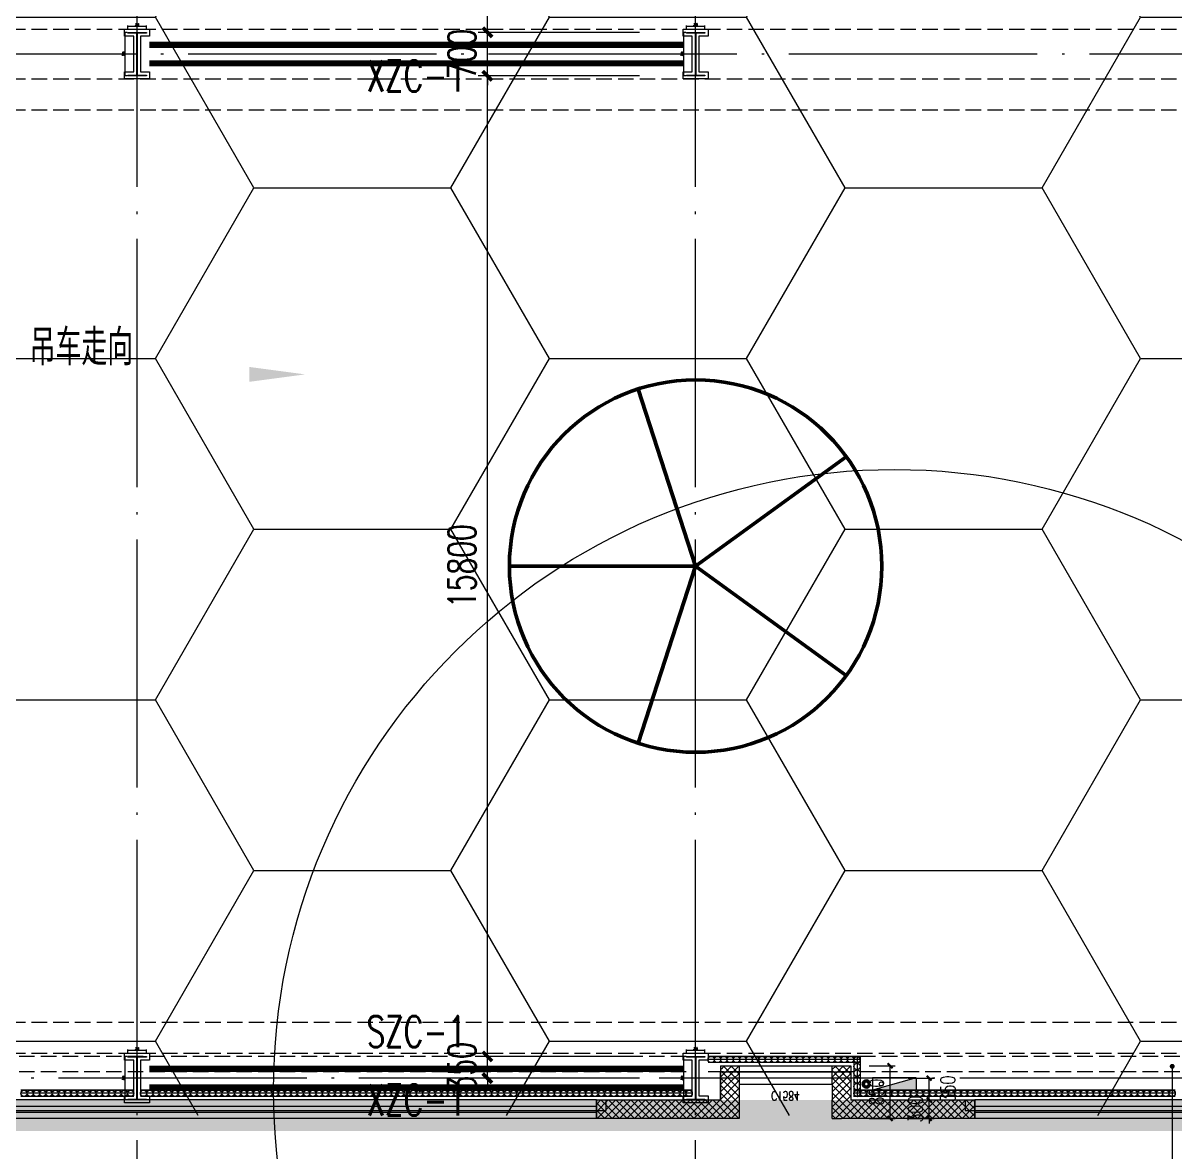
# Model space of a CAD drawing. Extents: x -821772 to -21949, y 506164 to 1049594.
# Drawn here: x -184691 to -166131, y 638880 to 657070 of the extents above; entities that cross this region are included whole.
import ezdxf
from ezdxf.enums import TextEntityAlignment as Align
from ezdxf.xclip import XClip

# ---------------------------------------------------------------- set-up
doc = ezdxf.new("R2010")
doc.units = 0
doc.header["$LTSCALE"] = 1000
doc.header["$MEASUREMENT"] = 0
doc.header["$XCLIPFRAME"] = 2
for name, pattern in [('10平面20250807_t3$0$CENTER', [2, 1.25, -0.25, 0.25, -0.25]), ('10平面20250807_t3$0$DASH', [0.35, 0.25, -0.1]), ('10平面20250807_t3$0$DOTE', [2.42, 2, -0.2, 0.02, -0.2]), ('DASH', [0.35, 0.25, -0.1])]:
    doc.linetypes.add(name, pattern=pattern)
doc.layers.get('Defpoints').update_dxf_attribs({"color": 210})
for name, color, linetype, lineweight in [('1-防火分区线', 201, 'DASH', 50), ('10平面20250807_t3$0$LG-ZF消防', 1, 'Continuous', 60), ('10平面20250807_t3$0$THIN', 8, 'Continuous', 0), ('10平面20250807_t3$0$柱间支撑', 8, '10平面20250807_t3$0$CENTER', 0)]:
    doc.layers.add(name, color=color, linetype=linetype, lineweight=lineweight)
for name, color, linetype in [('10平面20250807_t3$0$A-AXIS-DOTE', 8, '10平面20250807_t3$0$DOTE'), ('10平面20250807_t3$0$A-AXIS-DP', 8, 'Continuous'), ('10平面20250807_t3$0$A-AXIS-SYMB', 8, 'Continuous'), ('10平面20250807_t3$0$A-HATCH-2', 8, 'Continuous'), ('10平面20250807_t3$0$A-HRAIL', 8, 'Continuous'), ('10平面20250807_t3$0$A-LIN-V', 8, 'Continuous'), ('10平面20250807_t3$0$A-SFCE', 8, 'Continuous'), ('10平面20250807_t3$0$A-WINDOW', 8, 'Continuous'), ('10平面20250807_t3$0$AS-COLN', 8, 'Continuous'), ('10平面20250807_t3$0$AS-WALL', 8, 'Continuous'), ('10平面20250807_t3$0$AS-结构边线层', 8, 'Continuous'), ('10平面20250807_t3$0$DIM_SYMB', 8, 'Continuous'), ('10平面20250807_t3$0$PUB_HATCH', 8, 'Continuous'), ('10平面20250807_t3$0$PUB_TEXT', 8, 'Continuous'), ('10平面20250807_t3$0$SB_ZF消火栓', 10, 'Continuous'), ('10平面20250807_t3$0$建-窗', 8, 'Continuous'), ('10平面20250807_t3$0$建-箭头', 8, 'Continuous'), ('10平面20250807_t3$0$建-门窗编号', 8, 'Continuous'), ('PUB_HATCH', 8, 'Continuous')]:
    doc.layers.add(name, color=color, linetype=linetype)
doc.styles.add('10平面20250807_t3$0$_TCH_DIM_T3', font='SIMPLEX', dxfattribs={"width": 0.705882, "bigfont": 'GBCBIG'})
doc.styles.add('10平面20250807_t3$0$A-STANDARD', font='SIMPLEX', dxfattribs={"bigfont": 'GBCBIG'})
doc.styles.add('10平面20250807_t3$0$A-WIN-LABEL', font='SIMPLEX', dxfattribs={"bigfont": 'GBCBIG'})
doc.styles.add('10平面20250807_t3$0$TSSD_Rein', font='tj-romans1.shx', dxfattribs={"width": 0.7, "bigfont": 'tj-hztxt.shx'})
doc.dimstyles.new('10平面20250807_t3$0$_TCH_ARCH&&10', dxfattribs={"dimtxt": 29.75, "dimasz": 10, "dimexe": 10, "dimexo": 10, "dimgap": 12.625, "dimtad": 1, "dimdec": 0, "dimzin": 0, "dimdsep": 46, "dimtxsty": '10平面20250807_t3$0$_TCH_DIM_T3', "dimblk": '10平面20250807_t3$0$_ArchTick', "dimcen": 0.09, "dimclrt": 7, "dimazin": 2, "dimtfac": 1, "dimtdec": 0, "dimtix": 1, "dimtmove": 2, "dimatfit": 3, "dimfxl": 0, "dimtolj": 1, "dimtzin": 0, "dimarcsym": 0})
doc.dimstyles.new('10平面20250807_t3$0$_TCH_ARCH&&150', dxfattribs={"dimtxt": 446.25, "dimasz": 150, "dimexe": 150, "dimexo": 150, "dimgap": 189.375, "dimtad": 1, "dimdec": 0, "dimzin": 0, "dimdsep": 46, "dimtxsty": '10平面20250807_t3$0$_TCH_DIM_T3', "dimblk": '10平面20250807_t3$0$_ArchTick', "dimcen": 0.09, "dimclrt": 7, "dimazin": 2, "dimtfac": 1, "dimtdec": 0, "dimtix": 1, "dimtmove": 2, "dimatfit": 3, "dimfxl": 0, "dimtolj": 1, "dimtzin": 0, "dimarcsym": 0})
doc.dimstyles.new('10平面20250807_t3$0$_TCH_ARCH&&80', dxfattribs={"dimtxt": 238, "dimasz": 80, "dimexe": 80, "dimexo": 80, "dimgap": 101, "dimtad": 1, "dimdec": 0, "dimzin": 0, "dimdsep": 46, "dimtxsty": '10平面20250807_t3$0$_TCH_DIM_T3', "dimblk": '10平面20250807_t3$0$_ArchTick', "dimcen": 0.09, "dimclrt": 7, "dimazin": 2, "dimtfac": 1, "dimtdec": 0, "dimtix": 1, "dimtmove": 2, "dimatfit": 3, "dimfxl": 0, "dimtolj": 1, "dimtzin": 0, "dimarcsym": 0})
pattern_1 = [(45, (60, 0), (-60.000061, 60.000061), []), (135, (60, 0), (-60.000061, -60.000061), [])]

# ---------------------------------------------------------------- blocks, each defined once
blk = doc.blocks.new('10平面20250807_t3$0$dote')
at = {"layer": '10平面20250807_t3$0$A-AXIS-DOTE', "ltscale": 2}
for p, q in [((37882.2, -169748.9), (37882.2, -75950)), ((46882.2, -169748.9), (46882.2, -75950)), ((100786.4, -148250), (-75513.6, -148250)), ((98696.4, -164750), (-75513.6, -164750))]:
    blk.add_line(p, q, dxfattribs=at)
blk = doc.blocks.new('10平面20250807_t3$0$WINDOW2DLIB$DYNSTYLE$00000005')
at = {"color": 0}
for points in [[(-0.5, 0.5), (-0.5, -0.5)], [(-0.5, 0.5), (0.5, 0.5)], [(0.5, -0.5), (0.5, 0.5)], [(0.5, 0.16667), (-0.5, 0.16667)], [(0.5, -0.16667), (-0.5, -0.16667)], [(-0.5, -0.5), (0.5, -0.5)]]:
    blk.add_lwpolyline(points, dxfattribs=at)
blk = doc.blocks.new('10平面20250807_t3$0$42343243')
at = {"layer": '10平面20250807_t3$0$PUB_HATCH'}
h = blk.add_hatch(dxfattribs=at)
h.set_pattern_fill('多孔材料', color=256, scale=30, style=0)
h.set_pattern_definition(pattern_1)
h.paths.add_polyline_path([(-173154, 1223170), (-175454, 1223170), (-175454, 1222870), (-173454, 1222870)])
h = blk.add_hatch(dxfattribs=at)
h.set_pattern_fill('多孔材料', color=256, scale=30, style=0)
h.set_pattern_definition(pattern_1)
h.paths.add_polyline_path([(-173454, 1222320), (-173154, 1222620), (-173154, 1223170), (-173454, 1222870)])
h = blk.add_hatch(dxfattribs=at)
h.set_pattern_fill('多孔材料', color=256, scale=30, style=0)
h.set_pattern_definition(pattern_1)
h.paths.add_polyline_path([(-171654, 1222870), (-171504, 1222970), (-171504, 1223170), (-171654, 1223170)])
h = blk.add_hatch(dxfattribs=at)
h.set_pattern_fill('多孔材料', color=256, scale=30, style=0)
h.set_pattern_definition(pattern_1)
h.paths.add_polyline_path([(-171354, 1222870), (-169354, 1222870), (-169354, 1223170), (-171504, 1223170), (-171504, 1222970)])
h = blk.add_hatch(dxfattribs=at)
h.set_pattern_fill('多孔材料', color=256, scale=30, style=0)
h.set_pattern_definition(pattern_1)
h.paths.add_polyline_path([(-171654, 1222620), (-171354, 1222320), (-171354, 1222870), (-171504, 1222970), (-171654, 1222870)])
h = blk.add_hatch(dxfattribs=at)
h.set_pattern_fill('多孔材料', color=256, scale=30, style=0)
h.set_pattern_definition(pattern_1)
h.paths.add_polyline_path([(-173454, 1222320), (-173154, 1222320), (-173154, 1222620)])
h = blk.add_hatch(dxfattribs=at)
h.set_pattern_fill('多孔材料', color=256, scale=30, style=0)
h.set_pattern_definition(pattern_1)
h.paths.add_polyline_path([(-171654, 1222620), (-171654, 1222320), (-171354, 1222320)])
at = {"layer": '10平面20250807_t3$0$AS-WALL'}
for p, q in [((-173154, 1223170), (-175454, 1223170)), ((-175454, 1223170), (-175454, 1222870)), ((-173154, 1222620), (-173154, 1223170)), ((-171654, 1223170), (-171504, 1223170)), ((-171654, 1223170), (-171654, 1222870)), ((-169354, 1223170), (-171504, 1223170)), ((-169354, 1222870), (-169354, 1223170)), ((-175454, 1222870), (-173454, 1222870)), ((-173454, 1222320), (-173454, 1222870)), ((-171654, 1222870), (-171654, 1222870)), ((-171654, 1222620), (-171654, 1222870)), ((-171354, 1222320), (-171354, 1222870)), ((-171354, 1222870), (-169354, 1222870)), ((-173154, 1222320), (-173154, 1222620)), ((-171654, 1222620), (-171654, 1222320)), ((-173454, 1222320), (-173154, 1222320)), ((-171654, 1222320), (-171354, 1222320))]:
    blk.add_line(p, q, dxfattribs=at)
at = {"layer": '10平面20250807_t3$0$建-窗', "xscale": -20900, "yscale": -300, "zscale": 300, "rotation": 359.9999999994913}
blk.add_blockref('10平面20250807_t3$0$WINDOW2DLIB$DYNSTYLE$00000005', (-185904, 1223020), dxfattribs=at)
at = {"layer": '10平面20250807_t3$0$建-窗'}
ref = blk.add_blockref('10平面20250807_t3$0$WINDOW2DLIB$DYNSTYLE$00000005', (-162754, 1223020), dxfattribs=dict(at, xscale=-13200, yscale=-300, zscale=300, rotation=359.9999999996728))
ref.add_attrib('A', 'C13224', (-163034, 1223521), dxfattribs={"layer": '10平面20250807_t3$0$建-门窗编号', "ltscale": 500, "height": 148.8, "style": '10平面20250807_t3$0$A-WIN-LABEL', "width": 0.705882})
ref = blk.add_blockref('10平面20250807_t3$0$WINDOW2DLIB$DYNSTYLE$00000005', (-172404, 1222470), dxfattribs=dict(at, xscale=-1500, yscale=300, zscale=300, rotation=179.9999999999555))
ref.add_attrib('A', 'C1584', (-172634, 1222733), dxfattribs={"layer": '10平面20250807_t3$0$建-门窗编号', "ltscale": 500, "height": 148.8, "rotation": 360, "style": '10平面20250807_t3$0$A-WIN-LABEL', "width": 0.705882})
blk = doc.blocks.new('10平面20250807_t3$0$43243')
at = {"layer": '10平面20250807_t3$0$AS-结构边线层'}
blk.add_lwpolyline([(-210494, 639720), (-200454, 639720), (-200454, 640170), (-198354, 640170), (-198354, 639720), (-196514, 639720), (-196514, 639550), (-175294, 639550), (-175294, 639720), (-173454, 639720), (-173454, 640170), (-171354, 640170), (-171354, 639720), (-169514, 639720), (-169514, 639550), (-155994, 639550), (-155994, 639720), (-146454, 639720)], dxfattribs=at)
blk = doc.blocks.new('10平面20250807_t3$0$3243243')
at = {"layer": '10平面20250807_t3$0$A-AXIS-SYMB'}
blk.add_line((-166175.8, 640260), (-166175.8, 637420), dxfattribs=at)
at = {"layer": '10平面20250807_t3$0$A-AXIS-SYMB', "const_width": 40}
blk.add_lwpolyline([(-166175.8, 640280, 1), (-166175.8, 640240, 1)], format="xyb", close=True, dxfattribs=at)
at = {"layer": '10平面20250807_t3$0$A-SFCE', "linetype": '10平面20250807_t3$0$DASH'}
for p, q in [((-174004.2, 640420), (-191704.2, 640420)), ((-174004.2, 640170), (-191704.2, 640170))]:
    blk.add_line(p, q, dxfattribs=at)
at = {"layer": '10平面20250807_t3$0$A-SFCE', "color": 2, "linetype": '10平面20250807_t3$0$DASH'}
for p, q in [((-165004.2, 640420), (-173704.2, 640420)), ((-165004.2, 640170), (-173704.2, 640170))]:
    blk.add_line(p, q, dxfattribs=at)
blk = doc.blocks.new('10平面20250807_t3$0$_ArchTick')
at = {"color": 0, "linetype": 'ByBlock', "const_width": 0.4}
blk.add_lwpolyline([(-0.5, -0.5), (0.5, 0.5)], dxfattribs=at)
blk = doc.blocks.new('*D10488')
at = {"layer": '10平面20250807_t3$0$A-AXIS-DP', "color": 0, "lineweight": -2}
for p, q in [((-195790, 766880), (-195790, 766929)), ((-195790, 766919), (-195490, 766919)), ((-195490, 766880), (-195490, 766929))]:
    blk.add_line(p, q, dxfattribs=at)
at = {"layer": 'Defpoints', "color": 0}
for p in [(-195490, 766919), (-195790, 766870), (-195490, 766870)]:
    blk.add_point(p, dxfattribs=at)
at = {"layer": '10平面20250807_t3$0$A-AXIS-DP', "color": 0, "lineweight": -2, "xscale": 10, "yscale": 10, "zscale": 10, "rotation": 180}
blk.add_blockref('10平面20250807_t3$0$_ArchTick', (-195790, 766919), dxfattribs=at)
at = {"layer": '10平面20250807_t3$0$A-AXIS-DP', "color": 0, "lineweight": -2, "xscale": 10, "yscale": 10, "zscale": 10}
blk.add_blockref('10平面20250807_t3$0$_ArchTick', (-195490, 766919), dxfattribs=at)
at = {"layer": '10平面20250807_t3$0$A-AXIS-DP', "color": 7, "insert": (-195640, 766946), "char_height": 29.8, "attachment_point": 5, "style": '10平面20250807_t3$0$_TCH_DIM_T3'}
blk.add_mtext('\\A1;300', dxfattribs=at)
blk = doc.blocks.new('*D10489')
at = {"layer": '10平面20250807_t3$0$A-AXIS-DP', "color": 0, "lineweight": -2}
for p, q in [((-195800, 766820), (-195841, 766820)), ((-195831, 766120), (-195831, 766820)), ((-195800, 766120), (-195841, 766120))]:
    blk.add_line(p, q, dxfattribs=at)
at = {"layer": 'Defpoints', "color": 0}
for p in [(-195831, 766820), (-195790, 766820), (-195790, 766120)]:
    blk.add_point(p, dxfattribs=at)
at = {"layer": '10平面20250807_t3$0$A-AXIS-DP', "color": 0, "lineweight": -2, "xscale": 10, "yscale": 10, "zscale": 10}
for p, rotation in [((-195831, 766820), 90), ((-195831, 766120), 270)]:
    blk.add_blockref('10平面20250807_t3$0$_ArchTick', p, dxfattribs=dict(at, rotation=rotation))
at = {"layer": '10平面20250807_t3$0$A-AXIS-DP', "color": 7, "insert": (-195859, 766470), "char_height": 29.8, "attachment_point": 5, "rotation": 90, "style": '10平面20250807_t3$0$_TCH_DIM_T3'}
blk.add_mtext('\\A1;700', dxfattribs=at)
blk = doc.blocks.new('*D10527')
at = {"layer": '10平面20250807_t3$0$A-WINDOW', "color": 0, "lineweight": -2}
for p, q in [((-174760, 672720), (-177359, 672720)), ((-177209, 656920), (-177209, 672720)), ((-174760, 656920), (-177359, 656920))]:
    blk.add_line(p, q, dxfattribs=at)
at = {"layer": 'Defpoints', "color": 0}
for p in [(-177209, 672720), (-174610, 672720), (-174610, 656920)]:
    blk.add_point(p, dxfattribs=at)
at = {"layer": '10平面20250807_t3$0$A-WINDOW', "color": 0, "lineweight": -2, "xscale": 150, "yscale": 150, "zscale": 150}
for p, rotation in [((-177209, 672720), 90), ((-177209, 656920), 270)]:
    blk.add_blockref('10平面20250807_t3$0$_ArchTick', p, dxfattribs=dict(at, rotation=rotation))
at = {"layer": '10平面20250807_t3$0$A-WINDOW', "color": 7, "insert": (-177621, 664820), "char_height": 446.2, "attachment_point": 5, "rotation": 90, "style": '10平面20250807_t3$0$_TCH_DIM_T3'}
blk.add_mtext('\\A1;15800', dxfattribs=at)
blk = doc.blocks.new('*D10528')
at = {"layer": '10平面20250807_t3$0$A-WINDOW', "color": 0, "lineweight": -2}
for p, q in [((-177209, 656920), (-177209, 657070)), ((-174760, 656920), (-177359, 656920)), ((-177209, 656220), (-177209, 656920)), ((-174760, 656220), (-177359, 656220)), ((-177209, 656220), (-177209, 656070))]:
    blk.add_line(p, q, dxfattribs=at)
at = {"layer": 'Defpoints', "color": 0}
for p in [(-177209, 656920), (-174610, 656920), (-174610, 656220)]:
    blk.add_point(p, dxfattribs=at)
at = {"layer": '10平面20250807_t3$0$A-WINDOW', "color": 0, "lineweight": -2, "xscale": 150, "yscale": 150, "zscale": 150}
for p, rotation in [((-177209, 656920), 270), ((-177209, 656220), 90)]:
    blk.add_blockref('10平面20250807_t3$0$_ArchTick', p, dxfattribs=dict(at, rotation=rotation))
at = {"layer": '10平面20250807_t3$0$A-WINDOW', "color": 7, "insert": (-177621, 656570), "char_height": 446.2, "attachment_point": 5, "rotation": 90, "style": '10平面20250807_t3$0$_TCH_DIM_T3'}
blk.add_mtext('\\A1;700', dxfattribs=at)
blk = doc.blocks.new('*D10529')
at = {"layer": '10平面20250807_t3$0$A-WINDOW', "color": 0, "lineweight": -2}
for p, q in [((-174760, 656220), (-177359, 656220)), ((-177209, 640420), (-177209, 656220)), ((-174760, 640420), (-177359, 640420))]:
    blk.add_line(p, q, dxfattribs=at)
at = {"layer": 'Defpoints', "color": 0}
for p in [(-177209, 656220), (-174610, 656220), (-174610, 640420)]:
    blk.add_point(p, dxfattribs=at)
at = {"layer": '10平面20250807_t3$0$A-WINDOW', "color": 0, "lineweight": -2, "xscale": 150, "yscale": 150, "zscale": 150}
for p, rotation in [((-177209, 656220), 90), ((-177209, 640420), 270)]:
    blk.add_blockref('10平面20250807_t3$0$_ArchTick', p, dxfattribs=dict(at, rotation=rotation))
at = {"layer": '10平面20250807_t3$0$A-WINDOW', "color": 7, "insert": (-177621, 648320), "char_height": 446.2, "attachment_point": 5, "rotation": 90, "style": '10平面20250807_t3$0$_TCH_DIM_T3'}
blk.add_mtext('\\A1;15800', dxfattribs=at)
blk = doc.blocks.new('*D10530')
at = {"layer": '10平面20250807_t3$0$A-WINDOW', "color": 0, "lineweight": -2}
for p, q in [((-177209, 640420), (-177209, 640570)), ((-174760, 640420), (-177359, 640420)), ((-177209, 640070), (-177209, 640420)), ((-174760, 640070), (-177359, 640070)), ((-177209, 640070), (-177209, 639920))]:
    blk.add_line(p, q, dxfattribs=at)
at = {"layer": 'Defpoints', "color": 0}
for p in [(-177209, 640420), (-174610, 640420), (-174610, 640070)]:
    blk.add_point(p, dxfattribs=at)
at = {"layer": '10平面20250807_t3$0$A-WINDOW', "color": 0, "lineweight": -2, "xscale": 150, "yscale": 150, "zscale": 150}
for p, rotation in [((-177209, 640420), 270), ((-177209, 640070), 90)]:
    blk.add_blockref('10平面20250807_t3$0$_ArchTick', p, dxfattribs=dict(at, rotation=rotation))
at = {"layer": '10平面20250807_t3$0$A-WINDOW', "color": 7, "insert": (-177621, 640245), "char_height": 446.2, "attachment_point": 5, "rotation": 90, "style": '10平面20250807_t3$0$_TCH_DIM_T3'}
blk.add_mtext('\\A1;350', dxfattribs=at)
blk = doc.blocks.new('10平面20250807_t3$0$w4324324')
at = {"layer": '10平面20250807_t3$0$A-HATCH-2', "lineweight": 60}
for q in [(-1694760, 686605), (-1697614, 684532), (-1691907, 684532), (-1696524, 681178), (-1692997, 681178)]:
    blk.add_line((-1694760, 683605), q, dxfattribs=at)
blk.add_circle((-1694760, 683605), 3000, dxfattribs=at)
blk = doc.blocks.new('10平面20250807_t3$0$ner546')
at = {"layer": '10平面20250807_t3$0$A-LIN-V'}
blk.add_blockref('10平面20250807_t3$0$w4324324', (565280, -28744), dxfattribs=at)
blk = doc.blocks.new('10平面20250807_t3$0$23124232432')
at = {"layer": '10平面20250807_t3$0$柱间支撑', "const_width": 100}
for points in [[(-174054, 656720), (-182654, 656720)], [(-174054, 656420), (-182654, 656420)], [(-174054, 640220), (-182654, 640220)], [(-174054, 639920), (-182654, 639920)]]:
    blk.add_lwpolyline(points, dxfattribs=at)
at = {"layer": '10平面20250807_t3$0$THIN', "style": '10平面20250807_t3$0$TSSD_Rein', "width": 0.7}
for s, p in [('XZC-1', (-178354, 655816)), ('SZC-1', (-178354, 640420)), ('XZC-1', (-178354, 639316))]:
    blk.add_text(s, height=500, dxfattribs=at).set_placement(p, align=Align.BOTTOM_CENTER)
blk = doc.blocks.new('10平面20250807_t3$0$99平面图例外参$0$$LinePat$圆环')
for points in [[(0, 150), (300, 150)], [(0, 0), (300, 0)], [(0, -150), (300, -150)]]:
    blk.add_lwpolyline(points)
at = {"color": 0}
blk.add_circle((150, 0), 150, dxfattribs=at)
blk = doc.blocks.new('10平面20250807_t3$0$34242343243')
at = {"layer": '10平面20250807_t3$0$A-HRAIL', "yscale": 0.3333333333333333, "zscale": 0.3333333333333333}
for p, xscale, rotation in [((-173552, 640370), 0.3402776645623614, 180), ((-173450, 640370), 0.3402776645623614, 180), ((-173348, 640370), 0.3402776645623614, 180), ((-173246, 640370), 0.3402776645623614, 180), ((-173144, 640370), 0.3402776645623614, 180), ((-173042, 640370), 0.3402776645623614, 180), ((-172940, 640370), 0.3402776645623614, 180), ((-172838, 640370), 0.3402776645623614, 180), ((-172735, 640370), 0.3402776645623614, 180), ((-172633, 640370), 0.3402776645623614, 180), ((-172531, 640370), 0.3402776645623614, 180), ((-172429, 640370), 0.3402776645623614, 180), ((-172327, 640370), 0.3402776645623614, 180), ((-172225, 640370), 0.3402776645623614, 180), ((-172123, 640370), 0.3402776645623614, 180), ((-172021, 640370), 0.3402776645623614, 180), ((-171919, 640370), 0.3402776645623614, 180), ((-171817, 640370), 0.3402776645623614, 180), ((-171715, 640370), 0.3402776645623614, 180), ((-171613, 640370), 0.3402776645623614, 180), ((-171510, 640370), 0.3402776645623614, 180), ((-171408, 640370), 0.3402776645623614, 180), ((-171306, 640370), 0.3402776645623614, 180), ((-171204, 640370), 0.3402776645623614, 180), ((-171254, 640420), 0.3611111227129974, 270), ((-171254, 640312), 0.3611111227129974, 270), ((-171254, 640203), 0.3611111227129974, 270), ((-171254, 640095), 0.3611111227129974, 270), ((-171254, 639987), 0.3611111227129974, 270), ((-184626, 639826), 0.3368181818181796, 180.0000000002033), ((-184525, 639826), 0.3368181818181796, 180.0000000002033), ((-184424, 639826), 0.3368181818181796, 180.0000000002033), ((-184323, 639826), 0.3368181818181796, 180.0000000002033), ((-184222, 639826), 0.3368181818181796, 180.0000000002033), ((-184121, 639826), 0.3368181818181796, 180.0000000002033), ((-184020, 639826), 0.3368181818181796, 180.0000000002033), ((-183919, 639826), 0.3368181818181796, 180.0000000002033), ((-183818, 639826), 0.3368181818181796, 180.0000000002033), ((-183717, 639826), 0.3368181818181796, 180.0000000002033), ((-183616, 639826), 0.3368181818181796, 180.0000000002033), ((-183514, 639826), 0.3368181818181796, 180.0000000002033), ((-183413, 639826), 0.3368181818181796, 180.0000000002033), ((-183312, 639826), 0.3368181818181796, 180.0000000002033), ((-183211, 639826), 0.3368181818181796, 180.0000000002033), ((-183110, 639826), 0.3368181818181796, 180.0000000002033), ((-183009, 639826), 0.3368181818181796, 180.0000000002033), ((-182908, 639826), 0.3368181818181796, 180.0000000002033), ((-182699, 639826), 0.3368181818181818, 180.0000000002033), ((-182598, 639826), 0.3368181818181818, 180.0000000002033), ((-182497, 639826), 0.3368181818181818, 180.0000000002033), ((-182396, 639826), 0.3368181818181818, 180.0000000002033), ((-182295, 639826), 0.3368181818181818, 180.0000000002033), ((-182194, 639826), 0.3368181818181818, 180.0000000002033), ((-182093, 639826), 0.3368181818181818, 180.0000000002033), ((-181992, 639826), 0.3368181818181818, 180.0000000002033), ((-181891, 639826), 0.3368181818181818, 180.0000000002033), ((-181790, 639826), 0.3368181818181818, 180.0000000002033), ((-181689, 639826), 0.3368181818181818, 180.0000000002033), ((-181588, 639826), 0.3368181818181818, 180.0000000002033), ((-181487, 639826), 0.3368181818181818, 180.0000000002033), ((-181386, 639826), 0.3368181818181818, 180.0000000002033), ((-181285, 639826), 0.3368181818181818, 180.0000000002033), ((-181183, 639826), 0.3368181818181818, 180.0000000002033), ((-181082, 639826), 0.3368181818181818, 180.0000000002033), ((-180981, 639826), 0.3368181818181818, 180.0000000002033), ((-180880, 639826), 0.3368181818181818, 180.0000000002033), ((-180779, 639826), 0.3368181818181818, 180.0000000002033), ((-180678, 639826), 0.3368181818181818, 180.0000000002033), ((-180577, 639826), 0.3368181818181818, 180.0000000002033), ((-180476, 639826), 0.3368181818181818, 180.0000000002033), ((-180375, 639826), 0.3368181818181818, 180.0000000002033), ((-180274, 639826), 0.3368181818181818, 180.0000000002033), ((-180173, 639826), 0.3368181818181818, 180.0000000002033), ((-180072, 639826), 0.3368181818181818, 180.0000000002033), ((-179971, 639826), 0.3368181818181818, 180.0000000002033), ((-179870, 639826), 0.3368181818181818, 180.0000000002033), ((-179769, 639826), 0.3368181818181818, 180.0000000002033), ((-179668, 639826), 0.3368181818181818, 180.0000000002033), ((-179567, 639826), 0.3368181818181818, 180.0000000002033), ((-179466, 639826), 0.3368181818181818, 180.0000000002033), ((-179365, 639826), 0.3368181818181818, 180.0000000002033), ((-179264, 639826), 0.3368181818181818, 180.0000000002033), ((-179163, 639826), 0.3368181818181818, 180.0000000002033), ((-179062, 639826), 0.3368181818181818, 180.0000000002033), ((-178960, 639826), 0.3368181818181818, 180.0000000002033), ((-178859, 639826), 0.3368181818181818, 180.0000000002033), ((-178758, 639826), 0.3368181818181818, 180.0000000002033), ((-178657, 639826), 0.3368181818181818, 180.0000000002033), ((-178556, 639826), 0.3368181818181818, 180.0000000002033), ((-178455, 639826), 0.3368181818181818, 180.0000000002033), ((-178354, 639826), 0.3368181818181818, 180.0000000002033), ((-178253, 639826), 0.3368181818181818, 180.0000000002033), ((-178152, 639826), 0.3368181818181818, 180.0000000002033), ((-178051, 639826), 0.3368181818181818, 180.0000000002033), ((-177950, 639826), 0.3368181818181818, 180.0000000002033), ((-177849, 639826), 0.3368181818181818, 180.0000000002033), ((-177748, 639826), 0.3368181818181818, 180.0000000002033), ((-177647, 639826), 0.3368181818181818, 180.0000000002033), ((-177546, 639826), 0.3368181818181818, 180.0000000002033), ((-177445, 639826), 0.3368181818181818, 180.0000000002033), ((-177344, 639826), 0.3368181818181818, 180.0000000002033), ((-177243, 639826), 0.3368181818181818, 180.0000000002033), ((-177142, 639826), 0.3368181818181818, 180.0000000002033), ((-177041, 639826), 0.3368181818181818, 180.0000000002033), ((-176940, 639826), 0.3368181818181818, 180.0000000002033), ((-176839, 639826), 0.3368181818181818, 180.0000000002033), ((-176737, 639826), 0.3368181818181818, 180.0000000002033), ((-176636, 639826), 0.3368181818181818, 180.0000000002033), ((-176535, 639826), 0.3368181818181818, 180.0000000002033), ((-176434, 639826), 0.3368181818181818, 180.0000000002033), ((-176333, 639826), 0.3368181818181818, 180.0000000002033), ((-176232, 639826), 0.3368181818181818, 180.0000000002033), ((-176131, 639826), 0.3368181818181818, 180.0000000002033), ((-176030, 639826), 0.3368181818181818, 180.0000000002033), ((-175929, 639826), 0.3368181818181818, 180.0000000002033), ((-175828, 639826), 0.3368181818181818, 180.0000000002033), ((-175727, 639826), 0.3368181818181818, 180.0000000002033), ((-175626, 639826), 0.3368181818181818, 180.0000000002033), ((-175525, 639826), 0.3368181818181818, 180.0000000002033), ((-175424, 639826), 0.3368181818181818, 180.0000000002033), ((-175323, 639826), 0.3368181818181818, 180.0000000002033), ((-175222, 639826), 0.3368181818181818, 180.0000000002033), ((-175121, 639826), 0.3368181818181818, 180.0000000002033), ((-175020, 639826), 0.3368181818181818, 180.0000000002033), ((-174919, 639826), 0.3368181818181818, 180.0000000002033), ((-174818, 639826), 0.3368181818181818, 180.0000000002033), ((-174717, 639826), 0.3368181818181818, 180.0000000002033), ((-174616, 639826), 0.3368181818181818, 180.0000000002033), ((-174514, 639826), 0.3368181818181818, 180.0000000002033), ((-174413, 639826), 0.3368181818181818, 180.0000000002033), ((-174312, 639826), 0.3368181818181818, 180.0000000002033), ((-174211, 639826), 0.3368181818181818, 180.0000000002033), ((-174110, 639826), 0.3368181818181818, 180.0000000002033), ((-174009, 639826), 0.3368181818181818, 180.0000000002033), ((-173908, 639826), 0.3368181818181818, 180.0000000002033), ((-171254, 639878), 0.3611111227129974, 270), ((-171203, 639826), 0.3384127415496768, 180.0000000002033), ((-171101, 639826), 0.3384127415496768, 180.0000000002033), ((-171000, 639826), 0.3384127415496768, 180.0000000002033), ((-170898, 639826), 0.3384127415496768, 180.0000000002033), ((-170797, 639826), 0.3384127415496768, 180.0000000002033), ((-170695, 639826), 0.3384127415496768, 180.0000000002033), ((-170594, 639826), 0.3384127415496768, 180.0000000002033), ((-170492, 639826), 0.3384127415496768, 180.0000000002033), ((-170390, 639826), 0.3384127415496768, 180.0000000002033), ((-170289, 639826), 0.3384127415496768, 180.0000000002033), ((-170187, 639826), 0.3384127415496768, 180.0000000002033), ((-170086, 639826), 0.3384127415496768, 180.0000000002033), ((-169984, 639826), 0.3384127415496768, 180.0000000002033), ((-169883, 639826), 0.3384127415496768, 180.0000000002033), ((-169781, 639826), 0.3384127415496768, 180.0000000002033), ((-169680, 639826), 0.3384127415496768, 180.0000000002033), ((-169578, 639826), 0.3384127415496768, 180.0000000002033), ((-169477, 639826), 0.3384127415496768, 180.0000000002033), ((-169375, 639826), 0.3384127415496768, 180.0000000002033), ((-169274, 639826), 0.3384127415496768, 180.0000000002033), ((-169172, 639826), 0.3384127415496768, 180.0000000002033), ((-169071, 639826), 0.3384127415496768, 180.0000000002033), ((-168969, 639826), 0.3384127415496768, 180.0000000002033), ((-168868, 639826), 0.3384127415496768, 180.0000000002033), ((-168766, 639826), 0.3384127415496768, 180.0000000002033), ((-168665, 639826), 0.3384127415496768, 180.0000000002033), ((-168563, 639826), 0.3384127415496768, 180.0000000002033), ((-168462, 639826), 0.3384127415496768, 180.0000000002033), ((-168360, 639826), 0.3384127415496768, 180.0000000002033), ((-168258, 639826), 0.3384127415496768, 180.0000000002033), ((-168157, 639826), 0.3384127415496768, 180.0000000002033), ((-168055, 639826), 0.3384127415496768, 180.0000000002033), ((-167954, 639826), 0.3384127415496768, 180.0000000002033), ((-167852, 639826), 0.3384127415496768, 180.0000000002033), ((-167751, 639826), 0.3384127415496768, 180.0000000002033), ((-167649, 639826), 0.3384127415496768, 180.0000000002033), ((-167548, 639826), 0.3384127415496768, 180.0000000002033), ((-167446, 639826), 0.3384127415496768, 180.0000000002033), ((-167345, 639826), 0.3384127415496768, 180.0000000002033), ((-167243, 639826), 0.3384127415496768, 180.0000000002033), ((-167142, 639826), 0.3384127415496768, 180.0000000002033), ((-167040, 639826), 0.3384127415496768, 180.0000000002033), ((-166939, 639826), 0.3384127415496768, 180.0000000002033), ((-166837, 639826), 0.3384127415496768, 180.0000000002033), ((-166736, 639826), 0.3384127415496768, 180.0000000002033), ((-166634, 639826), 0.3384127415496768, 180.0000000002033), ((-166533, 639826), 0.3384127415496768, 180.0000000002033), ((-166431, 639826), 0.3384127415496768, 180.0000000002033), ((-166330, 639826), 0.3384127415496768, 180.0000000002033), ((-166228, 639826), 0.3384127415496768, 180.0000000002033), ((-166126, 639826), 0.3384127415496768, 180.0000000002033)]:
    blk.add_blockref('10平面20250807_t3$0$99平面图例外参$0$$LinePat$圆环', p, dxfattribs=dict(at, xscale=xscale, rotation=rotation))
blk = doc.blocks.new('10平面20250807_t3$0$A$C5D961328')
at = {"layer": '10平面20250807_t3$0$SB_ZF消火栓'}
blk.add_hatch(color=256, dxfattribs=at).paths.add_polyline_path([(0, 40), (700, 40), (700, 240)])
at = {"layer": '10平面20250807_t3$0$A-LIN-V', "ltscale": 500}
blk.add_circle((350, 40), 10001, dxfattribs=at)
at = {"layer": '10平面20250807_t3$0$SB_ZF消火栓'}
for p, q in [((700, 240), (0, 240)), ((0, 240), (0, 40)), ((700, 240), (0, 40)), ((700, 240), (700, 40)), ((0, 40), (700, 40))]:
    blk.add_line(p, q, dxfattribs=at)
at = {"layer": '10平面20250807_t3$0$SB_ZF消火栓', "color": 1}
blk.add_circle((140, 140), 32.5, dxfattribs=at)
blk = doc.blocks.new('10平面20250807_t3$0$43242343')
at = {"layer": '10平面20250807_t3$0$LG-ZF消防', "linetype": 'Continuous'}
blk.add_circle((-171103, 639976), 50, dxfattribs=at)
blk = doc.blocks.new('10平面20250807_t3$0$234243242332')
at = {"layer": '10平面20250807_t3$0$LG-ZF消防', "linetype": 'Continuous'}
blk.add_blockref('10平面20250807_t3$0$43242343', (0, 0), dxfattribs=at)
at = {"layer": '10平面20250807_t3$0$SB_ZF消火栓'}
blk.add_blockref('10平面20250807_t3$0$A$C5D961328', (-171003, 639836), dxfattribs=at)
blk = doc.blocks.new('*D11840')
at = {"layer": '10平面20250807_t3$0$A-AXIS-DP', "color": 0, "lineweight": -2}
for p, q in [((-170091, 639720), (-170091, 639800)), ((-170430, 639720), (-170011, 639720)), ((-170091, 639420), (-170091, 639720)), ((-170430, 639420), (-170011, 639420)), ((-170091, 639420), (-170091, 639340))]:
    blk.add_line(p, q, dxfattribs=at)
at = {"layer": 'Defpoints', "color": 0}
for p in [(-170510, 639720), (-170091, 639720), (-170510, 639420)]:
    blk.add_point(p, dxfattribs=at)
at = {"layer": '10平面20250807_t3$0$A-AXIS-DP', "color": 0, "lineweight": -2, "xscale": 80, "yscale": 80, "zscale": 80}
for p, rotation in [((-170091, 639720), 270), ((-170091, 639420), 90)]:
    blk.add_blockref('10平面20250807_t3$0$_ArchTick', p, dxfattribs=dict(at, rotation=rotation))
at = {"layer": '10平面20250807_t3$0$A-AXIS-DP', "color": 7, "insert": (-170311, 639570), "char_height": 238, "attachment_point": 5, "rotation": 90, "style": '10平面20250807_t3$0$_TCH_DIM_T3'}
blk.add_mtext('\\A1;300', dxfattribs=at)
blk = doc.blocks.new('*D11841')
at = {"layer": '10平面20250807_t3$0$A-AXIS-DP', "color": 0, "lineweight": -2}
for p, q in [((-170430, 640070), (-170011, 640070)), ((-170091, 639720), (-170091, 640070)), ((-170430, 639720), (-170011, 639720))]:
    blk.add_line(p, q, dxfattribs=at)
at = {"layer": 'Defpoints', "color": 0}
for p in [(-170510, 640070), (-170091, 640070), (-170510, 639720)]:
    blk.add_point(p, dxfattribs=at)
at = {"layer": '10平面20250807_t3$0$A-AXIS-DP', "color": 0, "lineweight": -2, "xscale": 80, "yscale": 80, "zscale": 80}
for p, rotation in [((-170091, 640070), 90), ((-170091, 639720), 270)]:
    blk.add_blockref('10平面20250807_t3$0$_ArchTick', p, dxfattribs=dict(at, rotation=rotation))
at = {"layer": '10平面20250807_t3$0$A-AXIS-DP', "color": 7, "insert": (-169790, 639895), "char_height": 238, "attachment_point": 5, "rotation": 90, "style": '10平面20250807_t3$0$_TCH_DIM_T3'}
blk.add_mtext('\\A1;350', dxfattribs=at)
blk = doc.blocks.new('*D11867')
at = {"layer": '10平面20250807_t3$0$A-AXIS-DP', "color": 0, "lineweight": -2}
for p, q in [((-171060, 640270), (-170641, 640270)), ((-170721, 639420), (-170721, 640270)), ((-171060, 639420), (-170641, 639420))]:
    blk.add_line(p, q, dxfattribs=at)
at = {"layer": 'Defpoints', "color": 0}
for p in [(-171140, 640270), (-170721, 640270), (-171140, 639420)]:
    blk.add_point(p, dxfattribs=at)
at = {"layer": '10平面20250807_t3$0$A-AXIS-DP', "color": 0, "lineweight": -2, "xscale": 80, "yscale": 80, "zscale": 80}
for p, rotation in [((-170721, 640270), 90), ((-170721, 639420), 270)]:
    blk.add_blockref('10平面20250807_t3$0$_ArchTick', p, dxfattribs=dict(at, rotation=rotation))
at = {"layer": '10平面20250807_t3$0$A-AXIS-DP', "color": 7, "insert": (-170941, 639845), "char_height": 238, "attachment_point": 5, "rotation": 90, "style": '10平面20250807_t3$0$_TCH_DIM_T3'}
blk.add_mtext('\\A1;850', dxfattribs=at)
blk = doc.blocks.new('10平面20250807_t3$0$nt66')
at = {"layer": '10平面20250807_t3$0$A-HATCH-2'}
blk.add_lwpolyline([(-195840, 766870), (-195440, 766870), (-195440, 766758), (-195586, 766758), (-195586, 766182), (-195440, 766182), (-195440, 766070), (-195840, 766070), (-195840, 766182), (-195694, 766182), (-195694, 766758), (-195840, 766758)], close=True, dxfattribs=at)
at = {"layer": '10平面20250807_t3$0$AS-COLN'}
blk.add_lwpolyline([(-195790, 766820), (-195490, 766820), (-195490, 766808), (-195636, 766808), (-195636, 766132), (-195490, 766132), (-195490, 766120), (-195790, 766120), (-195790, 766132), (-195644, 766132), (-195644, 766808), (-195790, 766808)], close=True, dxfattribs=at)
at = {"layer": '10平面20250807_t3$0$A-AXIS-DP'}
for p1, p2, distance, picture, middle in [((-195790, 766870), (-195490, 766870), 48.8, '*D10488', (-195640, 766946.2)), ((-195790, 766120), (-195790, 766820), 41.2, '*D10489', (-195858.7, 766470))]:
    dim = blk.add_aligned_dim(p1=p1, p2=p2, distance=distance, dimstyle='10平面20250807_t3$0$_TCH_ARCH&&10', dxfattribs=at)
    dim.commit()
    dim.dimension.update_dxf_attribs({"geometry": picture, "text_midpoint": middle})
blk = doc.blocks.new('10平面20250807_t3$0$33333')
for p in [(12786, -109900), (21786, -109900), (12786, -126400), (21786, -126400)]:
    blk.add_blockref('10平面20250807_t3$0$nt66', p)
blk = doc.blocks.new('10平面20250807_t3$0$w42343')
at = {"layer": '10平面20250807_t3$0$A-HATCH-2', "linetype": '10平面20250807_t3$0$DASH'}
for p, q in [((-263654.2, 656970), (-128354.2, 656970)), ((-263654.2, 656170), (-128354.2, 656170)), ((-263654.2, 655670), (-128354.2, 655670)), ((-263654.2, 640970), (-128354.2, 640970)), ((-263654.2, 640470), (-128354.2, 640470))]:
    blk.add_line(p, q, dxfattribs=at)
at = {"layer": '10平面20250807_t3$0$A-WINDOW'}
for p1, p2, picture, middle in [((-174610, 656920), (-174610, 672720), '*D10527', (-177621.3, 664820)), ((-174610, 656220), (-174610, 656920), '*D10528', (-177621.3, 656570)), ((-174610, 640420), (-174610, 656220), '*D10529', (-177621.3, 648320)), ((-174610, 640070), (-174610, 640420), '*D10530', (-177621.3, 640245))]:
    dim = blk.add_aligned_dim(p1=p1, p2=p2, distance=2598.8, dimstyle='10平面20250807_t3$0$_TCH_ARCH&&150', dxfattribs=at)
    dim.commit()
    dim.dimension.update_dxf_attribs({"geometry": picture, "text_midpoint": middle})
blk = doc.blocks.new('10平面20250807_t3')
at = {"layer": '10平面20250807_t3$0$建-箭头'}
blk.add_lwpolyline([(-187046.4, 651408.9, 0, 0, 0), (-180146.4, 651408.9, 0, 240, 0), (-181046.4, 651408.9, 0, 0, 0)], format="xyseb", dxfattribs=at)
at = {"layer": '10平面20250807_t3$0$A-AXIS-DP'}
blk.add_blockref('10平面20250807_t3$0$3243243', (0, 0), dxfattribs=at)
at = {"layer": '10平面20250807_t3$0$A-LIN-V', "rotation": 90.00000000000001}
blk.add_blockref('10平面20250807_t3$0$ner546', (481006.5, 1777800), dxfattribs=at)
at = {"layer": '10平面20250807_t3$0$A-WINDOW'}
for name in ['10平面20250807_t3$0$43243', '10平面20250807_t3$0$33333', '10平面20250807_t3$0$w42343']:
    blk.add_blockref(name, (0, 0), dxfattribs=at)
at = {"layer": '10平面20250807_t3$0$A-WINDOW', "xscale": -1, "rotation": 180}
blk.add_blockref('10平面20250807_t3$0$42343243', (0, 1862590), dxfattribs=at)
at = {"layer": '10平面20250807_t3$0$AS-WALL'}
blk.add_blockref('10平面20250807_t3$0$dote', (-220736.4, 804820), dxfattribs=at)
at = {"layer": '10平面20250807_t3$0$DIM_SYMB'}
blk.add_blockref('10平面20250807_t3$0$34242343243', (0, 0), dxfattribs=at)
at = {"layer": '10平面20250807_t3$0$SB_ZF消火栓', "linetype": 'Continuous'}
blk.add_blockref('10平面20250807_t3$0$234243242332', (0, 0), dxfattribs=at)
at = {"layer": '10平面20250807_t3$0$柱间支撑'}
blk.add_blockref('10平面20250807_t3$0$23124232432', (0, 0), dxfattribs=at)
at = {"layer": '10平面20250807_t3$0$PUB_TEXT', "style": '10平面20250807_t3$0$A-STANDARD'}
blk.add_text('吊车走向', height=578.72, dxfattribs=at).set_placement((-184584, 651555.8))
at = {"layer": '10平面20250807_t3$0$A-AXIS-DP'}
for p1, p2, picture, middle in [((-171140, 639420), (-171140, 640270), '*D11867', (-170940.7, 639845)), ((-170510, 639420), (-170510, 639720), '*D11840', (-170310.7, 639570))]:
    dim = blk.add_aligned_dim(p1=p1, p2=p2, distance=-419.3, dimstyle='10平面20250807_t3$0$_TCH_ARCH&&80', dxfattribs=at)
    dim.commit()
    dim.dimension.update_dxf_attribs({"geometry": picture, "text_midpoint": middle})
dim = blk.add_linear_dim(base=(-170090.7, 640070), p1=(-170510, 639720), p2=(-170510, 640070), angle=90, dimstyle='10平面20250807_t3$0$_TCH_ARCH&&80', dxfattribs=at)
dim.commit()
dim.dimension.update_dxf_attribs({"geometry": '*D11841', "text_midpoint": (-169790, 639895), "dimtype": 129})

msp = doc.modelspace()

# ---------------------------------------------------------------- block references
at = {"ltscale": 100}
ref = msp.add_blockref('10平面20250807_t3', (0, 0), dxfattribs=at)
XClip(ref).set_block_clipping_path([(-386212.6353242097, 506163.79756496), (-21948.7593967821, 884998.2285294847)])

# ---------------------------------------------------------------- next in the draw order: hatches: boundary and pattern name
at = {"layer": 'PUB_HATCH', "ltscale": 5000}
h = msp.add_hatch(dxfattribs=at)
h.set_pattern_fill('HONEY', color=8, scale=2000)
h.set_pattern_definition([(0, (0, 0), (4762.5, 2749.63), [3175, -6350]), (120, (0, 0), (-4762.499, 2749.631), [3175, -6350]), (60, (0, 0), (0.0006, 5499.261), [-6350, 3175])])
h.paths.add_polyline_path([(-198854.2, 639470), (-198854.2, 639970), (-200254.2, 639970), (-200254.2, 639470), (-252854.2, 639470), (-252854.2, 639970), (-254254.2, 639970), (-254254.2, 639470), (-286054.2, 639470), (-286054.2, 657033.3), (-264595.3, 723170), (-254254.2, 723170), (-254254.2, 722670), (-252854.2, 722670), (-252854.2, 723170), (-200254.2, 723170), (-200254.2, 722670), (-198854.2, 722670), (-198854.2, 723170), (-146254.2, 723170), (-146254.2, 722670), (-144854.2, 722670), (-144854.2, 723170), (-128054.2, 723170), (-128054.2, 639470), (-144854.2, 639470), (-144854.2, 639970), (-146254.2, 639970), (-146254.2, 639470)])

# ---------------------------------------------------------------- next in the draw order: linework, layer by layer
at = {"layer": '1-防火分区线', "color": 1, "linetype": 'DASH', "ltscale": 5, "const_width": 500}
msp.add_lwpolyline([(-146254.2, 639470), (-198854.2, 639470), (-198854.2, 639970), (-200254.2, 639970), (-200254.2, 639470), (-252854.2, 639470), (-252854.2, 639970), (-254254.2, 639970), (-254254.2, 639470), (-286054.2, 639470), (-286054.2, 657033.3), (-264595.3, 723170), (-264595.3, 723170), (-254254.2, 723170), (-254254.2, 722670), (-252854.2, 722670), (-252854.2, 723170), (-200254.2, 723170), (-200254.2, 722670), (-198854.2, 722670), (-198854.2, 723170), (-146254.2, 723170)], dxfattribs=at)

doc.saveas('drawing.dxf')
